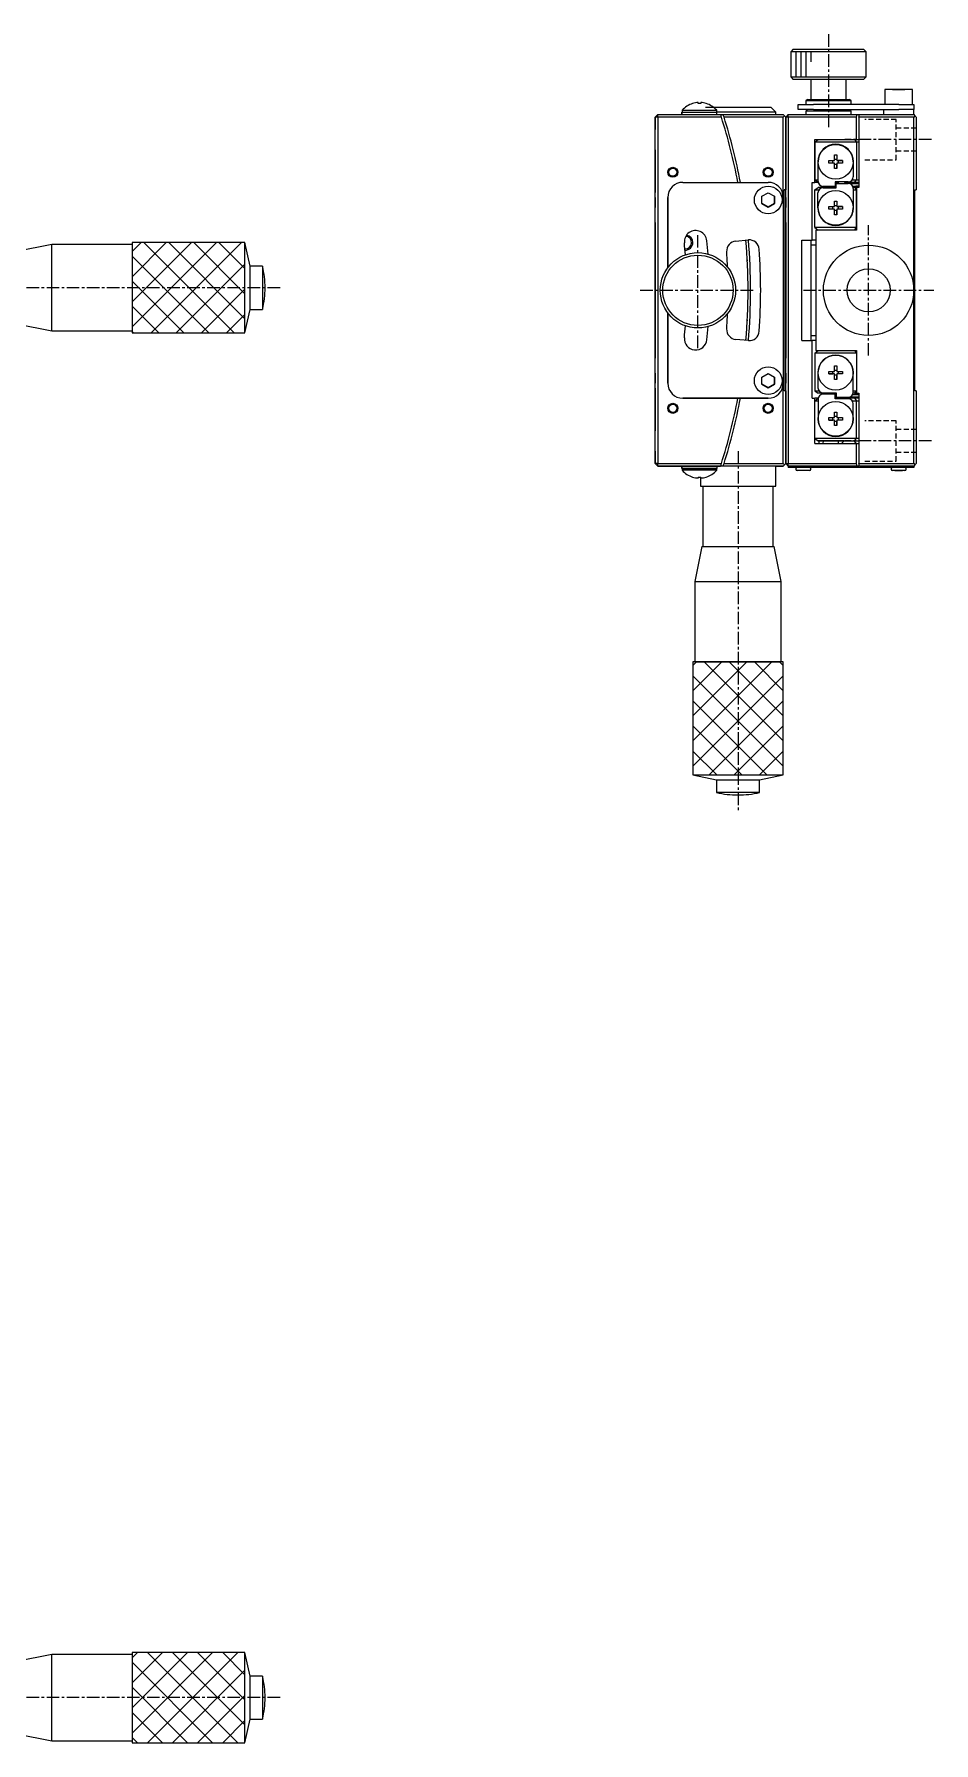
# Model space of a CAD drawing. Extents: x 55 to 256, y 20 to 197.
# Drawn here: x 166.1 to 255.7, y 26.8 to 197 of the extents above; entities that cross this region are included whole.
import ezdxf

# ---------------------------------------------------------------- set-up
doc = ezdxf.new("R2010")
doc.units = 0
doc.header["$MEASUREMENT"] = 0
doc.linetypes.add('CENTER', pattern=[2, 1.25, -0.25, 0.25, -0.25])
doc.linetypes.add('DASHED', pattern=[0.75, 0.5, -0.25])
doc.layers.get('0').update_dxf_attribs({"linetype": 'CONTINUOUS'})
doc.layers.add('CENTER', color=1, linetype='CENTER')

msp = doc.modelspace()

# ---------------------------------------------------------------- linework, layer by layer
at = {"color": 7, "linetype": 'Continuous'}
for p, q in [((241.67, 195.46), (241.42, 195.21)), ((245.17, 195.21), (241.42, 195.21)), ((241.42, 195.21), (241.42, 192.71)), ((241.67, 195.46), (245.17, 195.46)), ((245.17, 195.46), (248.67, 195.46)), ((248.92, 195.21), (245.17, 195.21)), ((248.92, 195.21), (248.67, 195.46)), ((248.92, 192.71), (248.92, 195.21)), ((241.42, 192.71), (245.17, 192.71)), ((241.42, 192.71), (241.67, 192.46)), ((245.17, 192.46), (241.67, 192.46)), ((243.42, 192.46), (243.42, 190.46)), ((245.17, 192.71), (248.92, 192.71)), ((248.67, 192.46), (245.17, 192.46)), ((246.92, 190.46), (246.92, 192.46)), ((248.67, 192.46), (248.92, 192.71)), ((253.54, 191.46), (250.79, 191.46)), ((253.54, 191.46), (250.79, 191.46)), ((250.79, 191.46), (250.79, 189.96)), ((251.54, 191.46), (252.17, 191.46)), ((252.17, 191.46), (251.54, 191.46)), ((252.79, 191.46), (252.17, 191.46)), ((252.17, 191.46), (252.79, 191.46)), ((253.54, 189.96), (253.54, 191.46)), ((228.17, 188.96), (227.92, 188.71)), ((228.17, 188.71), (228.17, 188.96)), ((228.17, 188.96), (234.43, 188.96)), ((230.57, 188.96), (230.57, 189.21)), ((230.57, 189.21), (230.57, 189.21)), ((230.57, 188.96), (230.57, 189.21)), ((230.57, 188.96), (230.57, 189.21)), ((230.57, 189.21), (234.07, 189.21)), ((230.57, 189.21), (230.57, 188.96)), ((230.6, 189.38), (230.6, 189.21)), ((230.6, 189.38), (234.05, 189.38)), ((230.6, 189.21), (232.35, 189.21)), ((231.65, 190.06), (231.65, 190.06)), ((232.19, 190.06), (232.19, 190.15)), ((232.45, 190.06), (232.19, 190.06)), ((232.35, 189.21), (234.05, 189.21)), ((232.45, 190.15), (232.45, 190.06)), ((232.45, 190.15), (232.45, 190.06)), ((232.92, 189.71), (239.42, 189.71)), ((233, 190.06), (233, 190.06)), ((233, 190.06), (233, 190.06)), ((239.92, 189.21), (234.04, 189.21)), ((234.05, 189.21), (234.05, 189.38)), ((234.07, 188.96), (234.07, 189.21)), ((234.43, 188.96), (234.69, 188.96)), ((234.69, 188.96), (240.67, 188.96)), ((239.92, 189.21), (239.42, 189.71)), ((239.92, 188.96), (239.92, 189.21)), ((240.67, 188.96), (240.79, 188.84)), ((241.17, 188.96), (240.92, 188.71)), ((241.17, 188.96), (240.92, 188.71)), ((241.17, 188.71), (241.17, 188.96)), ((241.17, 188.96), (248.02, 188.96)), ((242.17, 189.46), (242.17, 189.96)), ((242.17, 189.96), (243.67, 189.96)), ((243.67, 189.46), (242.17, 189.46)), ((243.07, 190.46), (242.92, 190.31)), ((245.17, 190.31), (242.92, 190.31)), ((242.92, 190.31), (242.92, 189.96)), ((243.07, 189.46), (242.92, 189.31)), ((247.42, 189.31), (242.92, 189.31)), ((242.92, 189.31), (242.92, 188.96)), ((243.07, 190.46), (245.17, 190.46)), ((252.17, 189.96), (243.67, 189.96)), ((243.67, 189.46), (252.17, 189.46)), ((245.17, 190.46), (247.27, 190.46)), ((247.42, 190.31), (245.17, 190.31)), ((247.42, 190.31), (247.27, 190.46)), ((247.42, 189.31), (247.27, 189.46)), ((247.42, 189.96), (247.42, 190.31)), ((247.42, 188.96), (247.42, 189.31)), ((248.02, 188.96), (248.27, 188.96)), ((248.27, 188.96), (253.67, 188.96)), ((250.67, 189.46), (250.67, 188.96)), ((252.17, 189.96), (253.67, 189.96)), ((253.67, 189.46), (252.17, 189.46)), ((253.67, 189.96), (253.67, 189.46)), ((253.67, 188.96), (253.67, 189.46)), ((253.67, 188.96), (253.79, 188.84)), ((227.92, 154.21), (227.92, 188.71)), ((228.17, 188.71), (227.92, 188.71)), ((227.92, 188.71), (227.92, 187.46)), ((228.17, 188.71), (228.17, 154.21)), ((234.51, 188.71), (228.17, 188.71)), ((240.67, 188.71), (234.77, 188.71)), ((240.79, 188.84), (240.67, 188.71)), ((240.67, 180.71), (240.67, 188.71)), ((240.79, 188.84), (240.92, 188.71)), ((240.92, 188.71), (240.92, 181.46)), ((240.92, 161.46), (240.92, 188.71)), ((241.17, 188.71), (240.92, 188.71)), ((241.17, 188.71), (241.17, 154.21)), ((247.95, 188.71), (241.17, 188.71)), ((247.95, 186.46), (247.95, 188.71)), ((248.21, 188.71), (248.21, 181.71)), ((253.67, 188.71), (248.21, 188.71)), ((253.79, 188.84), (253.67, 188.71)), ((253.67, 171.46), (253.67, 188.71)), ((253.92, 188.71), (253.79, 188.84)), ((253.92, 188.71), (253.92, 181.46)), ((227.92, 185.46), (227.92, 182.21)), ((243.81, 186.21), (244.14, 186.46)), ((243.81, 186.46), (246.67, 186.46)), ((243.81, 186.21), (243.81, 186.46)), ((243.81, 186.21), (243.81, 182.46)), ((247.95, 186.21), (243.81, 186.21)), ((243.81, 182.46), (243.81, 186.21)), ((246.67, 186.46), (247.95, 186.46)), ((247.76, 186.46), (247.95, 186.21)), ((247.95, 186.46), (248.21, 186.46)), ((247.95, 186.21), (247.95, 182.46)), ((248.21, 186.21), (247.95, 186.21)), ((227.92, 184.21), (227.92, 181.21)), ((227.92, 184.21), (227.92, 182.21)), ((227.92, 184.21), (227.92, 182.21)), ((227.92, 184.21), (227.92, 181.21)), ((244.14, 182.31), (244.14, 184.26)), ((245.21, 184.39), (245.76, 184.39)), ((245.21, 184.13), (245.21, 184.39)), ((245.21, 184.39), (245.62, 184.39)), ((245.76, 184.13), (245.21, 184.13)), ((245.62, 184.39), (245.76, 184.39)), ((245.62, 184.13), (245.62, 184.39)), ((245.76, 184.94), (246.02, 184.94)), ((245.76, 184.39), (245.76, 184.94)), ((245.76, 184.52), (246.02, 184.52)), ((245.76, 183.59), (245.76, 184.13)), ((246.02, 184), (245.76, 184)), ((246.02, 184.94), (246.02, 184.39)), ((246.02, 184.94), (246.02, 184.52)), ((246.02, 184.52), (246.02, 184.39)), ((246.02, 184.39), (246.56, 184.39)), ((246.02, 184.39), (246.15, 184.39)), ((246.02, 184.13), (246.02, 183.59)), ((246.56, 184.13), (246.02, 184.13)), ((246.02, 184.13), (246.02, 184)), ((246.02, 183.59), (246.02, 184)), ((246.56, 184.39), (246.15, 184.39)), ((246.15, 184.39), (246.15, 184.13)), ((246.56, 184.39), (246.56, 184.13)), ((247.64, 184.26), (247.64, 182.76)), ((230.67, 182.21), (239.17, 182.21)), ((243.55, 182.21), (243.81, 182.21)), ((243.55, 176.46), (243.55, 182.21)), ((243.81, 182.46), (244.14, 182.21)), ((243.81, 182.21), (243.81, 182.46)), ((243.81, 182.46), (244.14, 182.46)), ((244.14, 182.21), (243.81, 182.21)), ((244.15, 182.21), (244.14, 182.21)), ((246.02, 183.59), (245.76, 183.59)), ((247.14, 182.26), (245.84, 182.26)), ((245.84, 182.26), (245.84, 181.81)), ((247.14, 182.26), (245.84, 182.26)), ((246.17, 182.21), (245.84, 182.21)), ((245.84, 182.09), (245.93, 182.09)), ((245.92, 182.09), (245.92, 182.21)), ((245.93, 181.66), (245.93, 182.11)), ((245.93, 182.11), (247.13, 182.11)), ((246.1, 182.21), (246.03, 182.11)), ((246.22, 182.26), (246.07, 182.11)), ((246.79, 182.21), (246.72, 182.26)), ((247.76, 182.21), (246.79, 182.21)), ((247.29, 182.09), (248.21, 182.09)), ((247.54, 182.46), (247.95, 182.46)), ((247.76, 182.21), (247.95, 182.46)), ((248.21, 182.21), (247.76, 182.21)), ((247.94, 182.09), (247.85, 182.21)), ((247.95, 182.46), (248.21, 182.46)), ((248.21, 182.18), (248.18, 182.21)), ((227.92, 180.71), (227.92, 179.71)), ((227.92, 180.46), (227.92, 179.71)), ((227.92, 180.46), (227.92, 179.71)), ((227.92, 180.46), (227.92, 179.71)), ((227.92, 180.46), (227.92, 179.71)), ((229.17, 173.71), (229.17, 180.71)), ((229.17, 180.71), (229.17, 173.71)), ((238.54, 180.82), (239.17, 181.18)), ((238.54, 180.1), (238.54, 180.82)), ((239.17, 181.18), (239.79, 180.82)), ((239.79, 180.82), (239.79, 180.1)), ((239.79, 180.1), (239.79, 180.82)), ((240.67, 180.71), (240.67, 162.21)), ((240.77, 181.46), (240.92, 181.46)), ((240.77, 161.46), (240.77, 181.46)), ((240.92, 181.46), (240.77, 181.46)), ((240.92, 180.71), (240.92, 179.71)), ((243.81, 181.46), (244.14, 181.71)), ((243.81, 177.71), (243.81, 181.46)), ((243.81, 181.46), (244.23, 181.46)), ((244.13, 179.66), (244.13, 181.16)), ((245.11, 181.71), (244.14, 181.71)), ((244.63, 181.66), (245.93, 181.66)), ((245.84, 181.81), (244.64, 181.81)), ((245.84, 181.81), (244.64, 181.81)), ((245.06, 181.72), (245.08, 181.84)), ((245.93, 181.71), (245.11, 181.71)), ((245.15, 181.66), (245.11, 181.71)), ((245.17, 181.81), (245.17, 181.71)), ((245.22, 181.81), (245.22, 181.71)), ((245.76, 180.34), (246.02, 180.34)), ((245.76, 179.79), (245.76, 180.34)), ((245.84, 181.84), (245.93, 181.84)), ((245.84, 181.84), (245.93, 181.84)), ((245.93, 181.84), (245.84, 181.84)), ((245.93, 181.84), (245.84, 181.84)), ((245.93, 181.84), (245.92, 181.84)), ((245.92, 181.71), (245.92, 181.84)), ((245.93, 181.84), (245.92, 181.84)), ((245.92, 181.84), (245.93, 181.84)), ((245.93, 181.84), (245.92, 181.84)), ((246.02, 180.34), (246.02, 179.79)), ((246.02, 180.34), (246.02, 179.92)), ((247.58, 181.84), (247.93, 181.84)), ((247.58, 181.84), (248.21, 181.84)), ((247.76, 181.71), (247.62, 181.71)), ((247.63, 181.61), (247.63, 179.66)), ((247.63, 181.46), (247.95, 181.46)), ((247.76, 181.71), (247.95, 181.46)), ((247.95, 181.71), (247.76, 181.71)), ((247.78, 181.71), (247.9, 181.84)), ((248.21, 181.84), (247.9, 181.84)), ((247.9, 181.84), (248.21, 181.84)), ((247.93, 181.84), (248.21, 181.84)), ((247.95, 181.71), (247.95, 181.46)), ((248.21, 181.71), (247.95, 181.71)), ((247.95, 177.71), (247.95, 181.46)), ((247.95, 181.46), (247.95, 177.71)), ((248.21, 181.73), (248.2, 181.71)), ((253.77, 181.46), (253.92, 181.46)), ((253.77, 161.46), (253.77, 181.46)), ((239.17, 179.74), (238.54, 180.1)), ((238.54, 180.1), (239.17, 179.74)), ((239.79, 180.1), (239.17, 179.74)), ((239.17, 179.74), (239.79, 180.1)), ((245.21, 179.79), (245.76, 179.79)), ((245.21, 179.53), (245.21, 179.79)), ((245.21, 179.79), (245.62, 179.79)), ((245.76, 179.53), (245.21, 179.53)), ((245.62, 179.79), (245.76, 179.79)), ((245.62, 179.53), (245.62, 179.79)), ((245.76, 179.92), (246.02, 179.92)), ((245.76, 178.99), (245.76, 179.53)), ((246.02, 179.4), (245.76, 179.4)), ((246.02, 178.99), (245.76, 178.99)), ((246.02, 179.92), (246.02, 179.79)), ((246.02, 179.79), (246.56, 179.79)), ((246.02, 179.79), (246.15, 179.79)), ((246.02, 179.53), (246.02, 178.99)), ((246.56, 179.53), (246.02, 179.53)), ((246.02, 179.53), (246.02, 179.4)), ((246.02, 178.99), (246.02, 179.4)), ((246.56, 179.79), (246.15, 179.79)), ((246.15, 179.79), (246.15, 179.53)), ((246.56, 179.79), (246.56, 179.53)), ((227.92, 178.21), (227.92, 177.46)), ((227.92, 178.21), (227.92, 177.46)), ((227.92, 178.21), (227.92, 177.46)), ((227.92, 178.21), (227.92, 177.46)), ((227.92, 178.21), (227.92, 164.71)), ((240.92, 178.21), (240.92, 164.71)), ((247.95, 177.71), (243.81, 177.71)), ((243.81, 177.71), (244.14, 177.46)), ((243.92, 177.46), (243.92, 165.46)), ((247.95, 177.46), (243.92, 177.46)), ((243.92, 177.46), (243.92, 165.46)), ((247.76, 177.46), (247.95, 177.71)), ((247.95, 177.71), (247.95, 177.46)), ((167.81, 176.01), (164.31, 175.31)), ((167.81, 167.41), (167.81, 176.01)), ((175.81, 176.01), (167.81, 176.01)), ((175.81, 176.21), (175.81, 171.71)), ((187.06, 176.21), (175.81, 176.21)), ((187.06, 167.21), (187.06, 176.21)), ((187.56, 173.86), (187.06, 176.21)), ((227.92, 176.71), (227.92, 173.71)), ((227.92, 176.71), (227.92, 173.71)), ((227.92, 176.71), (227.92, 173.71)), ((227.92, 176.71), (227.92, 173.71)), ((235.94, 176.36), (237.19, 176.47)), ((235.94, 176.36), (237.19, 176.47)), ((240.92, 176.46), (240.92, 174.96)), ((240.92, 176.46), (240.92, 174.96)), ((240.92, 176.46), (240.92, 173.46)), ((240.92, 176.46), (240.92, 173.46)), ((242.52, 176.46), (243.55, 176.46)), ((242.52, 166.46), (242.52, 176.46)), ((243.42, 176.46), (243.42, 166.46)), ((243.92, 175.96), (243.42, 175.96)), ((243.92, 176.46), (243.55, 176.46)), ((187.56, 169.56), (187.56, 173.86)), ((188.81, 173.86), (187.56, 173.86)), ((188.81, 173.86), (188.81, 169.56)), ((240.92, 174.96), (240.92, 173.46)), ((240.92, 174.96), (240.92, 173.46)), ((227.92, 172.71), (227.92, 170.21)), ((227.92, 172.71), (227.92, 170.21)), ((240.92, 172.71), (240.92, 171.46)), ((240.92, 172.71), (240.92, 170.21)), ((175.81, 171.71), (175.81, 167.21)), ((240.92, 171.46), (240.92, 170.21)), ((253.67, 154.21), (253.67, 171.46)), ((187.06, 167.21), (187.56, 169.56)), ((187.56, 169.56), (188.81, 169.56)), ((227.92, 169.21), (227.92, 166.21)), ((227.92, 169.21), (227.92, 166.21)), ((227.92, 169.21), (227.92, 166.21)), ((227.92, 169.21), (227.92, 166.21)), ((229.17, 162.21), (229.17, 169.21)), ((229.17, 169.21), (229.17, 162.21)), ((240.92, 169.46), (240.92, 167.96)), ((240.92, 169.46), (240.92, 167.96)), ((240.92, 169.46), (240.92, 166.46)), ((240.92, 169.46), (240.92, 166.46)), ((164.31, 168.11), (167.81, 167.41)), ((167.81, 167.41), (175.81, 167.41)), ((175.81, 167.21), (187.06, 167.21)), ((240.92, 167.96), (240.92, 166.46)), ((240.92, 167.96), (240.92, 166.46)), ((243.42, 166.96), (243.92, 166.96)), ((227.92, 165.46), (227.92, 164.71)), ((227.92, 165.46), (227.92, 164.71)), ((227.92, 165.46), (227.92, 164.71)), ((227.92, 165.46), (227.92, 164.71)), ((237.19, 166.45), (235.94, 166.56)), ((242.52, 166.46), (243.55, 166.46)), ((243.55, 160.71), (243.55, 166.46)), ((243.92, 166.46), (243.55, 166.46)), ((243.81, 165.21), (244.14, 165.46)), ((247.95, 165.21), (243.81, 165.21)), ((243.81, 165.21), (243.81, 161.46)), ((243.92, 165.46), (247.95, 165.46)), ((247.76, 165.46), (247.95, 165.21)), ((247.95, 165.46), (247.95, 165.21)), ((247.95, 165.21), (247.95, 161.46)), ((247.95, 165.21), (247.95, 161.46)), ((245.21, 163.39), (245.76, 163.39)), ((245.21, 163.13), (245.21, 163.39)), ((245.62, 163.13), (245.62, 163.39)), ((245.76, 163.94), (246.02, 163.94)), ((245.76, 163.39), (245.76, 163.94)), ((245.76, 163.52), (246.02, 163.52)), ((246.02, 163.94), (246.02, 163.39)), ((246.02, 163.94), (246.02, 163.52)), ((246.02, 163.52), (246.02, 163.39)), ((246.02, 163.39), (246.56, 163.39)), ((246.15, 163.39), (246.15, 163.13)), ((246.56, 163.39), (246.56, 163.13)), ((227.92, 163.21), (227.92, 162.46)), ((227.92, 163.21), (227.92, 162.46)), ((227.92, 163.21), (227.92, 162.46)), ((227.92, 163.21), (227.92, 162.46)), ((227.92, 163.21), (227.92, 162.21)), ((227.92, 161.71), (227.92, 158.71)), ((227.92, 161.71), (227.92, 158.71)), ((238.54, 162.82), (239.17, 163.18)), ((238.54, 162.1), (238.54, 162.82)), ((239.17, 161.74), (238.54, 162.1)), ((238.54, 162.1), (239.17, 161.74)), ((239.17, 163.18), (239.79, 162.82)), ((239.79, 162.1), (239.17, 161.74)), ((239.17, 161.74), (239.79, 162.1)), ((239.79, 162.82), (239.79, 162.1)), ((239.79, 162.1), (239.79, 162.82)), ((240.67, 154.21), (240.67, 162.21)), ((240.92, 163.21), (240.92, 162.21)), ((244.13, 163.26), (244.13, 161.76)), ((245.76, 163.13), (245.21, 163.13)), ((245.21, 163.13), (245.62, 163.13)), ((245.76, 163.13), (245.62, 163.13)), ((245.76, 162.59), (245.76, 163.13)), ((246.02, 163), (245.76, 163)), ((246.02, 162.59), (245.76, 162.59)), ((246.02, 163.13), (246.02, 162.59)), ((246.56, 163.13), (246.02, 163.13)), ((246.02, 163.13), (246.02, 163)), ((246.15, 163.13), (246.02, 163.13)), ((246.02, 162.59), (246.02, 163)), ((246.56, 163.13), (246.15, 163.13)), ((247.63, 161.31), (247.63, 163.26)), ((227.92, 160.71), (227.92, 158.71)), ((227.92, 160.71), (227.92, 158.71)), ((227.92, 160.71), (227.92, 157.46)), ((239.17, 160.71), (230.67, 160.71)), ((230.67, 160.71), (239.17, 160.71)), ((240.92, 161.46), (240.77, 161.46)), ((240.92, 161.46), (240.92, 154.21)), ((240.92, 154.21), (240.92, 161.46)), ((243.55, 160.71), (243.81, 160.71)), ((243.81, 161.46), (244.14, 161.21)), ((243.81, 161.46), (244.23, 161.46)), ((243.81, 160.46), (244.14, 160.71)), ((243.81, 160.46), (243.81, 160.71)), ((244.14, 160.71), (243.81, 160.71)), ((243.81, 156.71), (243.81, 160.46)), ((243.81, 156.71), (243.81, 160.46)), ((243.81, 160.46), (244.14, 160.46)), ((245.11, 161.21), (244.14, 161.21)), ((244.15, 160.71), (244.14, 160.71)), ((244.14, 160.61), (244.14, 158.66)), ((244.63, 161.26), (245.93, 161.26)), ((245.84, 161.11), (244.64, 161.11)), ((245.84, 161.11), (244.64, 161.11)), ((245.08, 161.09), (245.06, 161.21)), ((245.15, 161.26), (245.11, 161.21)), ((245.93, 161.21), (245.11, 161.21)), ((245.17, 161.21), (245.17, 161.11)), ((245.22, 161.21), (245.22, 161.11)), ((245.84, 160.66), (245.84, 161.11)), ((245.84, 161.09), (245.93, 161.09)), ((245.84, 161.09), (245.93, 161.09)), ((245.93, 161.09), (245.84, 161.09)), ((245.93, 161.09), (245.84, 161.09)), ((245.84, 160.84), (245.93, 160.84)), ((246.17, 160.71), (245.84, 160.71)), ((247.14, 160.66), (245.84, 160.66)), ((247.14, 160.66), (245.84, 160.66)), ((245.92, 161.09), (245.92, 161.21)), ((245.93, 161.09), (245.92, 161.09)), ((245.93, 161.09), (245.92, 161.09)), ((245.92, 161.09), (245.93, 161.09)), ((245.93, 161.09), (245.92, 161.09)), ((245.92, 160.71), (245.92, 160.84)), ((245.93, 161.26), (245.93, 160.81)), ((245.93, 160.81), (247.13, 160.81)), ((246.03, 160.81), (246.1, 160.71)), ((246.07, 160.81), (246.22, 160.66)), ((246.79, 160.71), (246.72, 160.66)), ((247.76, 160.71), (246.79, 160.71)), ((247.29, 160.84), (248.21, 160.84)), ((247.54, 160.46), (247.95, 160.46)), ((247.58, 161.09), (247.93, 161.09)), ((247.58, 161.09), (248.21, 161.09)), ((247.76, 161.21), (247.62, 161.21)), ((247.63, 161.46), (247.95, 161.46)), ((247.64, 158.66), (247.64, 160.16)), ((247.76, 161.21), (247.95, 161.46)), ((247.95, 161.21), (247.76, 161.21)), ((247.76, 160.71), (247.95, 160.46)), ((248.21, 160.71), (247.76, 160.71)), ((247.9, 161.09), (247.78, 161.21)), ((247.85, 160.71), (247.94, 160.84)), ((248.21, 161.09), (247.9, 161.09)), ((247.9, 161.09), (248.21, 161.09)), ((247.93, 161.09), (248.21, 161.09)), ((247.95, 161.46), (247.95, 161.21)), ((247.95, 161.21), (248.21, 161.21)), ((247.95, 156.71), (247.95, 160.46)), ((247.95, 160.46), (248.21, 160.46)), ((248.18, 160.71), (248.21, 160.75)), ((248.21, 161.2), (248.2, 161.21)), ((248.21, 161.21), (248.21, 154.21)), ((253.92, 161.46), (253.77, 161.46)), ((253.92, 161.46), (253.92, 154.21)), ((245.21, 158.79), (245.76, 158.79)), ((245.21, 158.53), (245.21, 158.79)), ((245.76, 158.53), (245.21, 158.53)), ((245.21, 158.53), (245.62, 158.53)), ((245.62, 158.53), (245.62, 158.79)), ((245.76, 158.53), (245.62, 158.53)), ((245.76, 159.34), (246.02, 159.34)), ((245.76, 158.79), (245.76, 159.34)), ((245.76, 158.92), (246.02, 158.92)), ((245.76, 157.99), (245.76, 158.53)), ((246.02, 158.4), (245.76, 158.4)), ((246.02, 159.34), (246.02, 158.79)), ((246.02, 159.34), (246.02, 158.92)), ((246.02, 158.92), (246.02, 158.79)), ((246.02, 158.79), (246.56, 158.79)), ((246.02, 158.53), (246.02, 157.99)), ((246.56, 158.53), (246.02, 158.53)), ((246.15, 158.53), (246.02, 158.53)), ((246.02, 158.53), (246.02, 158.4)), ((246.02, 157.99), (246.02, 158.4)), ((246.15, 158.79), (246.15, 158.53)), ((246.56, 158.53), (246.15, 158.53)), ((246.56, 158.79), (246.56, 158.53)), ((247.95, 156.71), (243.81, 156.71)), ((243.81, 156.71), (244.14, 156.46)), ((243.81, 156.21), (243.81, 156.71)), ((246.02, 157.99), (245.76, 157.99)), ((247.76, 156.46), (247.95, 156.71)), ((248.21, 156.71), (247.95, 156.71)), ((227.92, 155.46), (227.92, 154.21)), ((243.81, 156.21), (246.47, 156.21)), ((246.42, 156.46), (244.14, 156.46)), ((244.14, 156.46), (247.76, 156.46)), ((244.26, 156.21), (244.25, 156.46)), ((244.63, 156.46), (244.62, 156.21)), ((246.42, 156.46), (246.17, 156.46)), ((246.72, 156.46), (246.17, 156.46)), ((246.17, 156.21), (246.17, 156.46)), ((246.59, 156.34), (246.47, 156.21)), ((246.47, 156.21), (246.67, 156.21)), ((246.72, 156.46), (246.59, 156.34)), ((246.67, 156.21), (247.32, 156.21)), ((247.32, 156.21), (247.95, 156.21)), ((247.84, 156.34), (247.72, 156.46)), ((247.76, 156.46), (248.21, 156.46)), ((247.97, 156.21), (247.84, 156.34)), ((247.95, 154.21), (247.95, 156.21)), ((247.95, 156.21), (248.21, 156.21)), ((228.17, 153.96), (227.92, 154.21)), ((228.17, 154.21), (227.92, 154.21)), ((227.92, 154.21), (228.17, 153.96)), ((228.17, 153.96), (228.17, 154.21)), ((228.17, 154.21), (234.51, 154.21)), ((234.43, 153.96), (228.17, 153.96)), ((228.17, 153.96), (229.94, 153.96)), ((228.88, 153.96), (229.94, 153.96)), ((228.88, 153.96), (229.94, 153.96)), ((229.94, 153.96), (230.21, 153.96)), ((229.94, 153.96), (230.21, 153.96)), ((229.94, 153.96), (230.21, 153.96)), ((230.21, 153.96), (234.43, 153.96)), ((230.57, 153.96), (230.57, 153.71)), ((230.57, 153.96), (230.57, 153.71)), ((230.57, 153.96), (230.57, 153.71)), ((230.57, 153.71), (230.57, 153.96)), ((230.57, 153.71), (230.6, 153.71)), ((230.57, 153.71), (230.57, 153.71)), ((230.57, 153.71), (230.57, 153.71)), ((230.57, 153.71), (230.6, 153.71)), ((230.6, 153.71), (234.05, 153.71)), ((230.6, 153.71), (230.6, 153.54)), ((234.05, 153.71), (230.6, 153.71)), ((234.05, 153.54), (230.6, 153.54)), ((234.05, 153.71), (234.07, 153.71)), ((234.05, 153.54), (234.05, 153.71)), ((234.05, 153.71), (234.07, 153.71)), ((234.07, 153.96), (234.07, 153.71)), ((234.69, 153.96), (234.43, 153.96)), ((240.67, 153.96), (234.69, 153.96)), ((234.77, 154.21), (240.67, 154.21)), ((239.92, 153.96), (240.67, 153.96)), ((239.92, 151.96), (239.92, 153.96)), ((240.67, 154.21), (240.79, 154.09)), ((240.79, 154.09), (240.67, 153.96)), ((240.92, 154.21), (240.79, 154.09)), ((240.92, 154.21), (241.17, 154.21)), ((240.92, 154.21), (241.17, 153.96)), ((240.92, 154.21), (241.17, 153.96)), ((241.17, 153.96), (241.17, 154.21)), ((241.17, 154.21), (247.95, 154.21)), ((242.17, 153.96), (241.17, 153.96)), ((241.17, 153.96), (241.17, 153.81)), ((241.17, 153.96), (241.17, 153.81)), ((242.17, 153.81), (241.17, 153.81)), ((241.92, 153.69), (241.92, 153.64)), ((243.29, 153.51), (242.04, 153.51)), ((247.23, 153.96), (242.17, 153.96)), ((247.23, 153.96), (242.17, 153.96)), ((242.27, 153.81), (242.17, 153.81)), ((243.07, 153.81), (242.27, 153.81)), ((242.39, 153.51), (242.32, 153.51)), ((242.58, 153.51), (242.41, 153.51)), ((242.65, 153.51), (242.58, 153.51)), ((242.75, 153.51), (242.65, 153.51)), ((243.01, 153.51), (242.75, 153.51)), ((247.23, 153.81), (243.07, 153.81)), ((243.42, 153.64), (243.42, 153.69)), ((248.02, 153.96), (247.23, 153.96)), ((247.23, 153.96), (248.02, 153.96)), ((248.21, 153.81), (247.23, 153.81)), ((248.02, 153.96), (248.21, 153.96)), ((248.21, 153.96), (248.02, 153.96)), ((248.21, 154.21), (253.67, 154.21)), ((248.29, 153.81), (248.21, 153.81)), ((249.29, 153.96), (248.27, 153.96)), ((248.29, 153.96), (248.29, 153.81)), ((249.29, 153.81), (248.29, 153.81)), ((252.67, 153.96), (249.29, 153.96)), ((252.67, 153.96), (249.29, 153.96)), ((251.77, 153.81), (249.29, 153.81)), ((251.42, 153.69), (251.42, 153.64)), ((252.79, 153.51), (251.54, 153.51)), ((252.1, 153.51), (251.54, 153.51)), ((252.57, 153.81), (251.77, 153.81)), ((251.79, 153.51), (252.1, 153.51)), ((252.1, 153.51), (251.79, 153.51)), ((252.23, 153.51), (252.1, 153.51)), ((252.1, 153.51), (252.23, 153.51)), ((252.23, 153.51), (252.1, 153.51)), ((252.79, 153.51), (252.23, 153.51)), ((252.54, 153.51), (252.23, 153.51)), ((252.23, 153.51), (252.54, 153.51)), ((252.67, 153.81), (252.57, 153.81)), ((253.67, 153.96), (252.67, 153.96)), ((253.67, 153.81), (252.67, 153.81)), ((252.92, 153.64), (252.92, 153.69)), ((253.67, 154.21), (253.79, 154.09)), ((253.79, 154.09), (253.67, 153.96)), ((253.67, 153.96), (253.67, 153.81)), ((253.92, 154.21), (253.79, 154.09)), ((231.65, 152.86), (231.65, 152.87)), ((232.19, 152.87), (232.45, 152.87)), ((232.19, 152.77), (232.19, 152.87)), ((232.42, 152.87), (232.42, 151.96)), ((232.42, 151.96), (236.17, 151.96)), ((232.42, 151.96), (232.67, 151.96)), ((232.45, 152.87), (232.45, 152.77)), ((232.45, 152.77), (232.45, 152.87)), ((232.67, 151.96), (232.67, 145.96)), ((233, 152.87), (233, 152.86)), ((233, 152.87), (233, 152.86)), ((236.17, 151.96), (239.92, 151.96)), ((239.67, 151.96), (239.77, 151.96)), ((239.67, 145.96), (239.67, 151.96)), ((239.77, 151.96), (239.92, 151.96)), ((232.57, 145.96), (231.87, 142.46)), ((232.57, 145.96), (239.77, 145.96)), ((232.57, 145.96), (232.67, 145.96)), ((232.67, 145.96), (239.67, 145.96)), ((239.67, 145.96), (239.77, 145.96)), ((240.47, 142.46), (239.77, 145.96)), ((231.87, 142.46), (231.87, 134.46)), ((231.87, 142.46), (240.47, 142.46)), ((240.47, 134.46), (240.47, 142.46)), ((240.67, 134.46), (231.67, 134.46)), ((231.87, 134.46), (231.67, 134.46)), ((231.67, 134.46), (231.67, 123.21)), ((231.87, 134.46), (240.47, 134.46)), ((240.67, 134.46), (240.47, 134.46)), ((240.67, 123.21), (240.67, 134.46)), ((231.67, 123.21), (236.17, 123.21)), ((231.67, 123.21), (234.02, 122.71)), ((234.02, 122.71), (236.17, 122.71)), ((234.02, 122.71), (234.02, 121.46)), ((236.17, 123.21), (240.67, 123.21)), ((236.17, 122.71), (238.32, 122.71)), ((238.32, 122.71), (240.67, 123.21)), ((238.32, 121.46), (238.32, 122.71)), ((238.32, 121.46), (234.02, 121.46)), ((187.06, 35.84), (175.81, 35.84)), ((175.81, 35.84), (175.81, 26.84)), ((187.56, 33.49), (187.06, 35.84)), ((187.06, 26.84), (187.06, 35.84)), ((167.81, 35.64), (164.31, 34.94)), ((167.81, 31.34), (167.81, 35.64)), ((175.81, 35.64), (167.81, 35.64)), ((188.81, 33.49), (187.56, 33.49)), ((187.56, 29.19), (187.56, 33.49)), ((188.81, 33.49), (188.81, 31.34)), ((167.81, 27.04), (167.81, 31.34)), ((188.81, 31.34), (188.81, 29.19)), ((187.06, 26.84), (187.56, 29.19)), ((187.56, 29.19), (188.81, 29.19)), ((164.31, 27.74), (167.81, 27.04)), ((167.81, 27.04), (175.81, 27.04)), ((175.81, 26.84), (187.06, 26.84))]:
    msp.add_line(p, q, dxfattribs=at)
at = {"color": 3, "linetype": 'Continuous'}
for p, q in [((241.92, 195.21), (241.92, 192.71)), ((242.42, 195.21), (242.42, 192.71)), ((242.92, 195.21), (242.92, 192.71)), ((243.42, 195.21), (243.42, 194.21)), ((175.81, 175.31), (176.72, 176.21)), ((175.81, 172.81), (179.22, 176.21)), ((175.81, 170.31), (181.72, 176.21)), ((175.81, 167.81), (184.22, 176.21)), ((176.97, 176.21), (185.97, 167.21)), ((177.72, 167.21), (186.72, 176.21)), ((179.47, 176.21), (187.06, 168.62)), ((181.97, 176.21), (187.06, 171.12)), ((184.47, 176.21), (187.06, 173.62)), ((186.97, 176.21), (187.06, 176.12)), ((175.81, 174.87), (183.47, 167.21)), ((180.22, 167.21), (187.06, 174.06)), ((237.09, 174.46), (237.13, 174.46)), ((175.81, 172.37), (180.97, 167.21)), ((182.72, 167.21), (187.06, 171.56)), ((175.81, 169.87), (178.47, 167.21)), ((185.22, 167.21), (187.06, 169.06)), ((237.13, 168.46), (237.09, 168.46)), ((175.81, 167.37), (175.97, 167.21)), ((231.67, 134.09), (232.04, 134.46)), ((231.67, 131.59), (234.54, 134.46)), ((231.67, 129.09), (237.04, 134.46)), ((231.67, 126.59), (239.54, 134.46)), ((232.79, 134.46), (240.67, 126.59)), ((235.29, 134.46), (240.67, 129.09)), ((237.79, 134.46), (240.67, 131.59)), ((240.29, 134.46), (240.67, 134.09)), ((231.67, 124.09), (240.67, 133.09)), ((231.67, 133.09), (240.67, 124.09)), ((231.67, 130.59), (239.04, 123.21)), ((233.29, 123.21), (240.67, 130.59)), ((231.67, 128.09), (236.54, 123.21)), ((235.79, 123.21), (240.67, 128.09)), ((231.67, 125.59), (234.04, 123.21)), ((238.29, 123.21), (240.67, 125.59)), ((175.81, 35.31), (176.34, 35.84)), ((175.81, 32.81), (178.84, 35.84)), ((175.81, 30.31), (181.34, 35.84)), ((175.81, 27.81), (183.84, 35.84)), ((177.34, 26.84), (186.34, 35.84)), ((177.34, 35.84), (186.34, 26.84)), ((179.84, 35.84), (187.06, 28.62)), ((182.34, 35.84), (187.06, 31.12)), ((184.84, 35.84), (187.06, 33.62)), ((175.81, 34.87), (183.84, 26.84)), ((179.84, 26.84), (187.06, 34.06)), ((175.81, 32.37), (181.34, 26.84)), ((182.34, 26.84), (187.06, 31.56)), ((175.81, 29.87), (178.84, 26.84)), ((184.84, 26.84), (187.06, 29.06)), ((175.81, 27.37), (176.34, 26.84))]:
    msp.add_line(p, q, dxfattribs=at)
at = {"color": 3, "linetype": 'DASHED'}
for p, q in [((251.92, 188.46), (248.8, 188.46)), ((251.92, 184.46), (251.92, 188.46)), ((253.92, 187.59), (251.92, 187.59)), ((248.8, 184.46), (251.92, 184.46)), ((251.92, 185.34), (253.92, 185.34)), ((251.92, 158.46), (248.8, 158.46)), ((251.92, 154.46), (251.92, 158.46)), ((253.92, 157.59), (251.92, 157.59)), ((246.17, 156.21), (246.17, 156.46)), ((251.92, 155.34), (253.92, 155.34)), ((248.8, 154.46), (251.92, 154.46))]:
    msp.add_line(p, q, dxfattribs=at)
at = {"color": 7, "linetype": 'Continuous', "const_width": 0.1}
for points in [[(248.08, 181.71), (248.1, 181.73), (248.12, 181.74), (248.13, 181.76), (248.15, 181.77), (248.17, 181.79), (248.18, 181.8), (248.2, 181.81), (248.21, 181.83)], [(248.08, 161.21), (248.1, 161.2), (248.12, 161.18), (248.13, 161.17), (248.15, 161.15), (248.17, 161.14), (248.18, 161.12), (248.2, 161.11), (248.21, 161.1)]]:
    msp.add_lwpolyline(points, dxfattribs=at)
at = {"color": 7, "linetype": 'Continuous'}
for centre, radius in [((245.89, 184.26), 1.73), ((229.67, 183.21), 0.4), ((239.17, 183.21), 0.4), ((239.17, 180.46), 1.38), ((245.89, 179.66), 1.73), ((249.17, 171.46), 4.5), ((232.17, 171.46), 3.75), ((232.17, 171.46), 3.5), ((249.17, 171.46), 2.15), ((239.17, 162.46), 1.38), ((245.89, 163.26), 1.73), ((229.67, 159.71), 0.4), ((239.17, 159.71), 0.4), ((245.89, 158.66), 1.73)]:
    msp.add_circle(centre, radius, dxfattribs=at)
at = {"color": 3, "linetype": 'Continuous'}
for centre in [(229.67, 183.21), (239.17, 183.21), (229.67, 159.71), (239.17, 159.71)]:
    msp.add_circle(centre, 0.5, dxfattribs=at)
at = {"color": 7, "linetype": 'Continuous'}
for centre, radius, start, end in [((232.32, 187.86), 2.3, 107.08, 138.5904), ((232.32, 187.86), 2.3, 93.2454, 107.0656), ((232.32, 187.86), 2.3, 72.9344, 86.7546), ((232.32, 187.86), 2.3, 41.4096, 72.92), ((179.92, 171.46), 57.25, 17.5363, 17.7989), ((179.92, 171.46), 57.5, 17.4576, 17.7189), ((179.92, 206.21), 70.25, 345.5751, 345.7856), ((179.92, 206.21), 70.5, 345.6274, 345.837), ((179.92, 171.46), 57.25, 10.8228, 17.5363), ((179.92, 171.46), 57.5, 10.7752, 17.4576), ((245.89, 184.26), 1.75, 0, 180), ((230.67, 180.71), 1.5, 90, 180), ((239.17, 180.71), 1.5, 0, 90), ((244.64, 182.31), 0.5, 180, 270), ((247.13, 181.61), 0.5, 0, 90), ((247.14, 182.76), 0.5, 270, 0), ((244.63, 181.16), 0.5, 90, 180), ((245.88, 179.66), 1.75, 180, 0), ((231.94, 176.29), 1.12, 5.3, 185.3), ((179.92, 171.46), 51.12, 3.9664, 5.3), ((230.92, 176.21), 0.625, 266.1655, 85.9985), ((179.92, 171.46), 53.38, 3.8819, 5.3), ((236.03, 175.37), 1, 95, 183.9814), ((179.92, 171.46), 55.25, 2.3995, 3.9814), ((179.92, 171.46), 57.25, 355, 5), ((237.28, 175.48), 1, 4.0035, 95), ((179.92, 171.46), 57.5, 355, 5), ((179.92, 171.46), 58.5, 355.9965, 4.0035), ((179.69, 171.71), 9.37, 0, 13.265), ((179.69, 171.71), 9.37, 346.735, 0), ((179.92, 171.46), 55.25, 356.0186, 357.6005), ((179.92, 171.46), 51.12, 354.7, 356.0336), ((231.94, 166.64), 1.12, 174.7, 354.7), ((179.92, 171.46), 53.38, 354.7, 356.1181), ((236.03, 167.56), 1, 176.0186, 265), ((237.28, 167.45), 1, 265, 355.9965), ((245.88, 163.26), 1.75, 0, 180), ((230.67, 162.21), 1.5, 180, 270), ((239.17, 162.21), 1.5, 270, 0), ((244.63, 161.76), 0.5, 180, 270), ((179.92, 171.46), 57.25, 342.4637, 349.1772), ((179.92, 171.46), 57.5, 342.5424, 349.2248), ((244.64, 160.61), 0.5, 90, 180), ((247.13, 161.31), 0.5, 270, 0), ((247.14, 160.16), 0.5, 0, 90), ((245.89, 158.66), 1.75, 180, 0), ((232.32, 155.06), 2.3, 221.4096, 252.92), ((232.32, 155.06), 2.3, 287.08, 318.5904), ((179.92, 171.46), 57.25, 342.2011, 342.4637), ((179.92, 171.46), 57.5, 342.2811, 342.5424), ((242.04, 153.69), 0.125, 90, 180), ((242.04, 153.64), 0.125, 180, 270), ((243.29, 153.69), 0.125, 0, 90), ((243.29, 153.64), 0.125, 270, 0), ((179.92, 136.71), 70.25, 14.2144, 14.4249), ((179.92, 136.71), 70.5, 14.163, 14.3726), ((251.54, 153.69), 0.125, 90, 180), ((251.54, 153.64), 0.125, 180, 270), ((252.79, 153.69), 0.125, 0, 90), ((252.79, 153.64), 0.125, 270, 0), ((232.32, 155.06), 2.3, 252.9344, 266.7546), ((232.32, 155.06), 2.3, 273.2454, 287.0656), ((236.17, 130.58), 9.37, 256.735, 270), ((236.17, 130.58), 9.37, 270, 283.265), ((179.69, 31.34), 9.37, 0, 13.265), ((179.69, 31.34), 9.37, 346.735, 0)]:
    msp.add_arc(centre, radius, start, end, dxfattribs=at)
at = {"color": 3, "linetype": 'Continuous'}
for start, end in [(0, 80.9003), (267.5721, 0)]:
    msp.add_arc((230.92, 176.21), 0.75, start, end, dxfattribs=at)
at = {"layer": 'CENTER', "color": 1, "linetype": 'CENTER'}
for p, q in [((245.17, 196.96), (245.17, 187.46)), ((255.42, 186.46), (246.8, 186.46)), ((232.17, 165.71), (232.17, 177.21)), ((249.17, 164.96), (249.17, 177.96)), ((190.56, 171.71), (154.81, 171.71)), ((226.42, 171.46), (237.92, 171.46)), ((242.67, 171.46), (255.67, 171.46)), ((236.17, 155.46), (236.17, 119.71)), ((255.42, 156.46), (246.8, 156.46)), ((190.56, 31.34), (156.31, 31.34))]:
    msp.add_line(p, q, dxfattribs=at)

doc.saveas('drawing.dxf')
